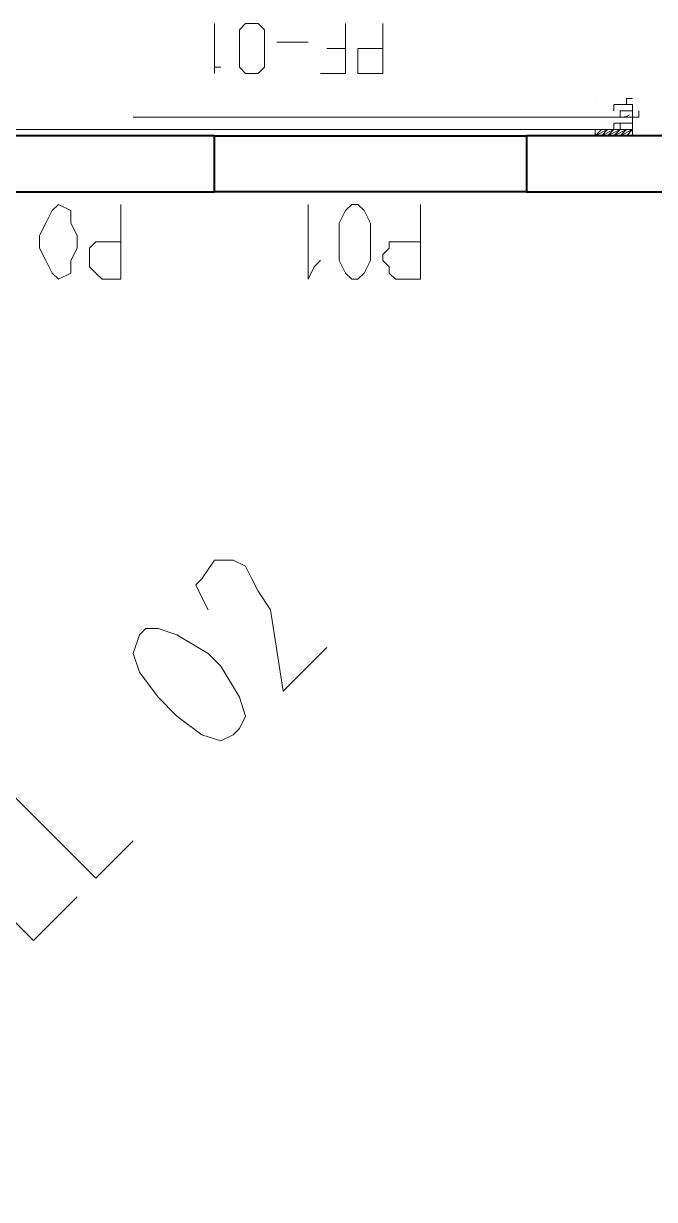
# Model space of a CAD drawing. Header units: inches. Extents: x 5 to 1823, y 18 to 726.
# Drawn here: x 499.117 to 501.387, y 303.886 to 308.118 of the extents above; entities that cross this region are included whole.
import ezdxf

# ---------------------------------------------------------------- set-up
doc = ezdxf.new("R2010")
doc.units = ezdxf.units.IN
doc.header["$MEASUREMENT"] = 0
for name, color, linetype in [('PDF2_01', 1, 'Continuous'), ('PDF2_D_Paineis PUR 150mm', 1, 'Continuous'), ('PDF2_D_Portas', 6, 'Continuous'), ('PDF2_D_Textos Paineis Parede', 3, 'Continuous')]:
    doc.layers.add(name, color=color, linetype=linetype)

msp = doc.modelspace()

# ---------------------------------------------------------------- linework, layer by layer
at = {"layer": 'PDF2_01', "lineweight": 5}
msp.add_lwpolyline([(496.5709, 307.5117), (506.3151, 307.5117), (506.3151, 300.0577), (496.5709, 300.0577)], close=True, dxfattribs=at)
at = {"layer": 'PDF2_D_Paineis PUR 150mm', "lineweight": 40}
for points in [[(498.6814, 307.5117), (499.804, 307.5117), (499.804, 307.7138), (498.6814, 307.7138)], [(500.9266, 307.5117), (499.804, 307.5117), (499.804, 307.7138), (500.9266, 307.7138)], [(500.9266, 307.5117), (502.0492, 307.5117), (502.0492, 307.7138), (500.9266, 307.7138)]]:
    msp.add_lwpolyline(points, close=True, dxfattribs=at)
at = {"layer": 'PDF2_D_Portas', "lineweight": 5}
for points in [[(499.8265, 307.9608), (499.804, 307.9608), (499.804, 307.9383), (499.804, 308.1179)], [(500.2755, 308.1179), (500.2755, 307.9383), (500.1857, 307.9383)], [(500.4102, 308.1179), (500.4102, 307.9383), (500.3428, 307.9383), (500.3204, 307.9383), (500.3204, 307.9608), (500.3204, 308.0057), (500.3204, 308.0281), (500.3428, 308.0281), (500.4102, 308.0281)], [(500.1408, 308.0506), (500.0285, 308.0506)], [(500.2755, 308.0281), (500.2081, 308.0281)]]:
    msp.add_lwpolyline(points, dxfattribs=at)
msp.add_lwpolyline([(499.9387, 307.9383), (499.9612, 307.9383), (499.9836, 307.9608), (499.9836, 308.0057), (499.9836, 308.0506), (499.9836, 308.0955), (499.9612, 308.1179), (499.9387, 308.1179), (499.9163, 308.1179), (499.8938, 308.0955), (499.8938, 308.0506), (499.8938, 308.0057), (499.8938, 307.9608), (499.9163, 307.9383)], close=True, dxfattribs=at)
at = {"layer": 'PDF2_D_Portas', "lineweight": 0}
for points in [[(499.5121, 307.7811), (501.3083, 307.7811), (501.3083, 307.8036), (501.3083, 307.826), (501.2409, 307.826), (501.3083, 307.826), (501.3083, 307.7587), (501.2634, 307.7587), (501.2634, 307.7362), (501.2185, 307.7138), (501.2634, 307.7362), (501.2185, 307.7138), (501.2409, 307.7362), (501.2185, 307.7138)], [(501.1736, 307.8485), (501.1736, 307.8485)], [(501.1736, 307.8485), (501.1736, 307.8485)], [(501.2409, 307.826), (501.2409, 307.826)], [(501.2409, 307.826), (501.2409, 307.826)], [(501.2409, 307.826), (501.2409, 307.826)], [(501.3083, 307.826), (501.2858, 307.826), (501.2858, 307.8485), (501.3083, 307.8485)], [(501.2858, 307.8485), (501.2858, 307.8485)], [(501.2858, 307.826), (501.2858, 307.826)], [(501.3083, 307.826), (501.3083, 307.826)], [(501.3083, 307.826), (501.3083, 307.826)], [(501.3307, 307.8485), (501.3307, 307.8485)], [(501.3307, 307.8485), (501.3307, 307.8485)], [(501.2858, 307.7587), (501.3083, 307.7587), (501.3083, 307.7811), (501.3083, 307.7362), (501.1736, 307.7362), (501.1736, 307.7138), (501.1736, 307.7362)], [(501.2634, 307.8036), (501.3083, 307.8036), (501.3083, 307.7811), (501.3307, 307.7811), (501.3307, 307.8036)], [(501.2634, 307.8036), (501.2634, 307.8036)], [(501.2634, 307.8036), (501.2634, 307.8036)], [(501.2634, 307.8036), (501.2634, 307.8036)], [(501.2634, 307.8036), (501.2634, 307.8036)], [(501.2634, 307.8036), (501.2634, 307.8036)], [(501.2634, 307.7811), (501.2634, 307.7811)], [(501.3083, 307.8036), (501.3083, 307.8036)], [(501.3083, 307.8036), (501.3083, 307.8036)], [(501.3083, 307.7811), (501.3083, 307.7811)], [(498.8835, 307.7362), (498.861, 307.7138), (498.8835, 307.7362), (498.861, 307.7138), (498.8835, 307.7362), (498.861, 307.7138), (498.861, 307.7362), (498.9733, 307.7362), (501.1736, 307.7362), (501.196, 307.7362), (501.1736, 307.7362), (501.196, 307.7362)], [(501.2634, 307.7138), (501.2858, 307.7362), (501.2634, 307.7138), (501.3083, 307.7362), (501.2634, 307.7138), (501.3083, 307.7362), (499.5121, 307.7362)], [(501.1736, 307.7362), (501.1736, 307.7362)], [(501.2185, 307.7362), (501.1736, 307.7138), (501.2185, 307.7362), (501.1736, 307.7138), (501.196, 307.7362), (501.1736, 307.7138), (501.3083, 307.7138), (501.2858, 307.7138), (501.3083, 307.7362), (501.2858, 307.7138), (501.3083, 307.7362), (501.2858, 307.7138)], [(501.2409, 307.7587), (501.2858, 307.7587), (501.2409, 307.7587), (501.2409, 307.7362), (501.196, 307.7138), (501.2409, 307.7362), (501.196, 307.7138), (501.2185, 307.7362), (501.196, 307.7138)], [(501.2409, 307.7587), (501.2409, 307.7587)], [(501.2409, 307.7587), (501.2409, 307.7587)], [(501.2409, 307.7587), (501.2409, 307.7587)], [(501.2858, 307.7362), (501.2409, 307.7138), (501.2858, 307.7362), (501.2409, 307.7138), (501.2634, 307.7362), (501.2409, 307.7138)], [(501.2858, 307.7587), (501.2858, 307.7587)], [(501.2858, 307.7587), (501.2858, 307.7587)], [(501.2858, 307.7587), (501.2858, 307.7587)], [(501.2858, 307.7587), (501.2858, 307.7587)], [(501.3083, 307.7587), (501.3083, 307.7587)], [(501.3083, 307.7587), (501.3083, 307.7587)], [(501.3083, 307.7362), (501.3083, 307.7362)], [(501.3083, 307.7362), (501.3083, 307.7138)], [(501.3307, 307.7362), (501.3307, 307.7362)], [(501.3307, 307.7362), (501.3307, 307.7362)]]:
    msp.add_lwpolyline(points, dxfattribs=at)
for points in [[(501.2409, 307.826), (501.2409, 307.8036)], [(501.2634, 307.7811), (501.2634, 307.8036)], [(501.1736, 307.7138), (501.3083, 307.7138), (501.3083, 307.7362), (501.1736, 307.7362)]]:
    msp.add_lwpolyline(points, close=True, dxfattribs=at)
msp.add_lwpolyline([(501.3083, 307.7587), (501.3083, 307.7811), (501.2634, 307.7811, 0.156603), (501.2942, 307.7874)], format="xyb", dxfattribs=at)
msp.add_arc((501.2746, 307.8148), 0.0337, 294.6196, 311.8039, dxfattribs=at)
at = {"layer": 'PDF2_D_Textos Paineis Parede', "lineweight": 5}
for points in [[(499.2427, 307.1974), (499.2876, 307.2198), (499.2876, 307.2647), (499.3101, 307.3096), (499.3101, 307.3546), (499.2876, 307.3995), (499.2876, 307.4444), (499.2427, 307.4668), (499.2202, 307.4444), (499.1978, 307.3995), (499.1753, 307.3546), (499.1753, 307.3096), (499.1978, 307.2647), (499.2202, 307.2198)], [(500.3204, 307.1974), (500.3428, 307.2198), (500.3653, 307.2647), (500.3653, 307.3096), (500.3653, 307.3546), (500.3653, 307.3995), (500.3428, 307.4444), (500.3204, 307.4668), (500.2979, 307.4668), (500.2755, 307.4444), (500.253, 307.3995), (500.253, 307.3546), (500.253, 307.3096), (500.253, 307.2647), (500.2755, 307.2198), (500.2979, 307.1974)], [(499.5346, 305.9176), (499.5121, 305.8503), (499.5346, 305.7829), (499.6019, 305.6931), (499.6693, 305.6257), (499.7591, 305.5584), (499.8265, 305.5359), (499.8714, 305.5584), (499.8938, 305.5808), (499.9163, 305.6257), (499.8938, 305.6931), (499.8265, 305.8054), (499.7815, 305.8503), (499.6693, 305.9176), (499.6019, 305.9401), (499.557, 305.9401)]]:
    msp.add_lwpolyline(points, close=True, dxfattribs=at)
for points in [[(499.4672, 307.4668), (499.4672, 307.1974), (499.3999, 307.1974), (499.3774, 307.2198), (499.355, 307.2423), (499.355, 307.2647), (499.355, 307.2872), (499.355, 307.3096), (499.3774, 307.3321), (499.3999, 307.3321), (499.4672, 307.3321)], [(500.1857, 307.2647), (500.1632, 307.2423), (500.1408, 307.1974), (500.1408, 307.4668)], [(500.5449, 307.4668), (500.5449, 307.1974), (500.4551, 307.1974), (500.4327, 307.2198), (500.4327, 307.2423), (500.4102, 307.2647), (500.4102, 307.2872), (500.4327, 307.3096), (500.4327, 307.3321), (500.4551, 307.3321), (500.5449, 307.3321)], [(499.7815, 306.0074), (499.7591, 306.0523), (499.7366, 306.0972), (499.7591, 306.1197), (499.804, 306.187), (499.8489, 306.187), (499.8714, 306.187), (499.9163, 306.1646), (499.9387, 306.1197), (499.9612, 306.0748), (500.0061, 306.0074), (500.051, 305.7156), (500.2081, 305.8727)], [(499.0182, 305.4012), (499.3774, 305.042), (499.5121, 305.1767)], [(499.3101, 304.9746), (499.1529, 304.8175), (498.7937, 305.1767), (498.9508, 305.3339)]]:
    msp.add_lwpolyline(points, dxfattribs=at)

doc.saveas('drawing.dxf')
